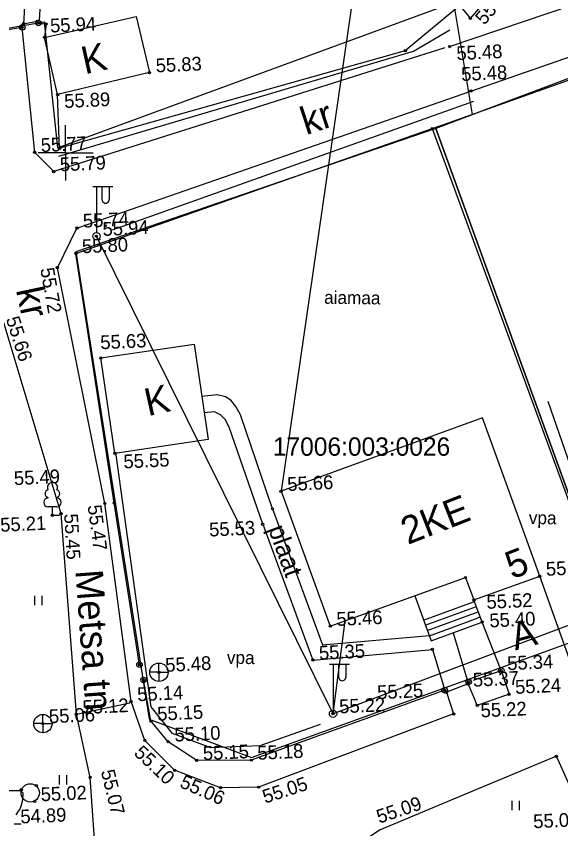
# Model space of a CAD drawing. Extents: x 640815 to 641975, y 6454871 to 6455868.
# Drawn here: x 641397.31 to 641426.99, y 6455263.18 to 6455307.44 of the extents above; entities that cross this region are included whole.
import ezdxf

# ---------------------------------------------------------------- set-up
doc = ezdxf.new("R2010")
doc.units = 0
for name, color, linetype in [('Level 1', 7, 'Continuous'), ('Level 10', 7, 'Continuous'), ('Level 14', 7, 'Continuous'), ('Level 16', 7, 'Continuous'), ('Level 2', 7, 'Continuous'), ('Level 20', 7, 'Continuous'), ('Level 27', 7, 'Continuous'), ('Level 28', 7, 'Continuous'), ('Level 3', 7, 'Continuous'), ('Level 30', 7, 'Continuous'), ('Level 39', 7, 'Continuous'), ('Level 40', 7, 'Continuous'), ('Level 41', 7, 'Continuous'), ('Level 44', 7, 'Continuous'), ('Level 58', 7, 'Continuous'), ('Level 59', 7, 'Continuous'), ('Level 61', 7, 'Continuous'), ('Level 62', 7, 'Continuous'), ('Level 63', 7, 'Continuous')]:
    doc.layers.add(name, color=color, linetype=linetype)

msp = doc.modelspace()

# ---------------------------------------------------------------- linework, layer by layer
at = {"layer": 'Level 1'}
msp.add_lwpolyline([(641422.73, 6455285.57), (641411.75, 6455281.57), (641414.43, 6455274.22), (641421.8, 6455276.87), (641422.26, 6455275.65), (641425.85, 6455276.94), (641422.73, 6455285.57)], dxfattribs=at)
at = {"layer": 'Level 10'}
for p, q in [((641405.09, 6455271.71), (641405.09, 6455272.21)), ((641405.09, 6455271.71), (641404.59, 6455271.71)), ((641405.09, 6455271.71), (641405.59, 6455271.71)), ((641405.09, 6455271.71), (641405.09, 6455271.21)), ((641398.76, 6455268.91), (641398.76, 6455269.41)), ((641398.76, 6455268.91), (641398.26, 6455268.91)), ((641398.76, 6455268.91), (641399.26, 6455268.91)), ((641398.76, 6455268.91), (641398.76, 6455268.41))]:
    msp.add_line(p, q, dxfattribs=at)
for centre in [(641405.09, 6455271.71), (641398.76, 6455268.91)]:
    msp.add_circle(centre, 0.5, dxfattribs=at)
at = {"layer": 'Level 14'}
for points in [[(641503.28, 6455302.27), (641475.29, 6455292.02), (641441.19, 6455279.43), (641414.58, 6455269.45), (641401.68, 6455295.46)], [(641414.58, 6455269.45), (641415.24, 6455274.51)]]:
    msp.add_lwpolyline(points, dxfattribs=at)
at = {"layer": 'Level 16'}
msp.add_lwpolyline([(641417.27, 6455319.65), (641411.75, 6455281.57)], dxfattribs=at)
at = {"layer": 'Level 2'}
for points in [[(641419.03, 6455275.88), (641419.93, 6455273.42), (641422.4, 6455274.33), (641422.71, 6455274.44), (641422.26, 6455275.65)], [(641419.51, 6455274.55), (641422.04, 6455275.48), (641422.29, 6455275.57)], [(641419.61, 6455274.27), (641422.4, 6455275.29)], [(641419.72, 6455273.99), (641422.5, 6455275)], [(641419.83, 6455273.7), (641422.34, 6455274.62), (641422.6, 6455274.72)]]:
    msp.add_lwpolyline(points, dxfattribs=at)
at = {"layer": 'Level 20'}
for p, q in [((641401.48, 6455298.16), (641402.58, 6455298.16)), ((641401.68, 6455298.16), (641401.68, 6455295.66)), ((641401.98, 6455298.16), (641401.98, 6455297.46)), ((641402.38, 6455298.16), (641402.38, 6455297.46)), ((641414.38, 6455272.15), (641415.48, 6455272.15)), ((641414.58, 6455272.15), (641414.58, 6455269.65)), ((641414.88, 6455272.15), (641414.88, 6455271.45)), ((641415.28, 6455272.15), (641415.28, 6455271.45))]:
    msp.add_line(p, q, dxfattribs=at)
for centre in [(641401.68, 6455295.46), (641414.58, 6455269.45)]:
    msp.add_circle(centre, 0.2, dxfattribs=at)
for centre in [(641402.18, 6455297.46), (641415.08, 6455271.45)]:
    msp.add_arc(centre, 0.2, 179.9393, 0.0607, dxfattribs=at)
at = {"layer": 'Level 27'}
msp.add_circle((641398.07, 6455265.14), 0.5, dxfattribs=at)
at = {"layer": 'Level 28'}
for points in [[(641421.28, 6455307.84), (641418.52, 6455305.56), (641399.67, 6455300.25), (641399.56, 6455303.17)], [(641398.51, 6455307.07), (641398.94, 6455307.02), (641398.85, 6455306.29)], [(641420.87, 6455301.63), (641433.9, 6455306.26)], [(641404.03, 6455272.12), (641402.65, 6455280.93), (641400.56, 6455294.52), (641419.99, 6455301.32), (641420.87, 6455301.63)], [(641419.99, 6455301.32), (641421, 6455298.56)], [(641421, 6455298.56), (641429.92, 6455274.22)], [(641422.23, 6455271.28), (641423.74, 6455271.8)], [(641420.67, 6455270.73), (641410.12, 6455266.92), (641407.15, 6455266.91), (641405.6, 6455267.92), (641404.65, 6455269.06), (641404.25, 6455271.29)]]:
    msp.add_lwpolyline(points, dxfattribs=at)
at = {"layer": 'Level 3'}
for points in [[(641398.85, 6455306.29), (641403.85, 6455307.42), (641404.57, 6455304.37), (641399.56, 6455303.17), (641398.85, 6455306.29)], [(641401.92, 6455288.83), (641407.01, 6455289.58), (641407.78, 6455284.38), (641402.69, 6455283.63), (641401.92, 6455288.83)]]:
    msp.add_lwpolyline(points, dxfattribs=at)
at = {"layer": 'Level 30'}
for points in [[(641400.44, 6455333.41), (641398.35, 6455321.3), (641398.42, 6455319.28), (641397.71, 6455307.03), (641398.45, 6455307.17), (641398.58, 6455307.2), (641398.94, 6455313.36), (641399.29, 6455319.55)], [(641433.01, 6455319.69), (641427.92, 6455317.99), (641427.38, 6455316.43), (641424.35, 6455311.28), (641421.51, 6455307.99), (641422.07, 6455307.32), (641425.09, 6455310.84), (641428.46, 6455316.81), (641430.28, 6455317.38)], [(641420.93, 6455305.79), (641433.03, 6455309.9)], [(641422.1, 6455303.36), (641433.59, 6455307.36)], [(641398.32, 6455300.02), (641397.63, 6455306.83), (641393.78, 6455306.19)], [(641420.68, 6455305.72), (641399.35, 6455298.98), (641398.32, 6455300.02)], [(641403.57, 6455270.11), (641402.14, 6455280.9), (641399.55, 6455293.74), (641400.62, 6455295.9), (641422.1, 6455303.36)], [(641400.59, 6455269.42), (641399.75, 6455280.34), (641396.55, 6455291.04)], [(641411.28, 6455280.61), (641409.54, 6455285.73), (641409.28, 6455286.19), (641409.01, 6455286.52), (641408.71, 6455286.71), (641408.27, 6455286.82), (641407.43, 6455286.72)], [(641410.75, 6455279.77), (641408.92, 6455285.05), (641408.69, 6455285.47), (641408.45, 6455285.73), (641408.12, 6455285.9), (641407.56, 6455285.84)], [(641411.28, 6455280.61), (641414.01, 6455273.2)], [(641410.75, 6455279.77), (641413.48, 6455272.37)], [(641435.81, 6455274.76), (641427.65, 6455271.91), (641425.85, 6455276.94)], [(641423.74, 6455271.8), (641422.71, 6455274.44)], [(641414.01, 6455273.2), (641419.83, 6455273.71)], [(641421.12, 6455273.86), (641421.95, 6455271.12)], [(641413.48, 6455272.37), (641420, 6455272.95)], [(641420, 6455272.95), (641420.67, 6455270.73)], [(641423.74, 6455271.8), (641424.18, 6455270.51), (641422.44, 6455269.9), (641422.27, 6455270.31)], [(641422.27, 6455270.31), (641421.94, 6455271.07), (641420.76, 6455270.62), (641421.15, 6455269.44), (641410.52, 6455265.45), (641408.45, 6455265.42), (641405.94, 6455266.37), (641404.32, 6455268), (641403.57, 6455270.11)], [(641400.59, 6455269.42), (641403.51, 6455270.04)], [(641398.6, 6455254.27), (641400.7, 6455256.76), (641401.69, 6455261.05), (641401.34, 6455265.98), (641400.59, 6455269.42)], [(641428.35, 6455263.62), (641426.76, 6455267.13), (641422.49, 6455265.35)], [(641422.49, 6455265.35), (641417.11, 6455263.1), (641402.63, 6455253.39)]]:
    msp.add_lwpolyline(points, dxfattribs=at)
at = {"layer": 'Level 39'}
for centre in [(641397.64, 6455306.83), (641398.52, 6455307.07), (641404.03, 6455272.12), (641423.75, 6455271.81), (641404.25, 6455271.29), (641421.97, 6455271.19), (641420.67, 6455270.73)]:
    msp.add_circle(centre, 0.151, dxfattribs=at)
at = {"layer": 'Level 40'}
for points in [[(641442.57, 6455309.77), (641461.39, 6455316.76), (641458.2, 6455321.05), (641445.12, 6455338.52), (641416.66, 6455334.93), (641421.14, 6455308.18), (641422.17, 6455302.08)], [(641421.14, 6455308.18), (641416.66, 6455334.93), (641378.71, 6455330.45), (641381.1, 6455304.07), (641398.83, 6455307.14), (641399.55, 6455300.28)], [(641420.18, 6455301.33), (641430.03, 6455274.23), (641452.43, 6455282.45), (641442.57, 6455309.77)], [(641410.14, 6455267.06), (641430.03, 6455274.23), (641420.18, 6455301.33), (641400.56, 6455294.6), (641404.56, 6455269.15)]]:
    msp.add_lwpolyline(points, close=True, dxfattribs=at)
at = {"layer": 'Level 41'}
for points in [[(641398.33, 6455275.37), (641398.33, 6455275.87)], [(641398.73, 6455275.37), (641398.73, 6455275.87)], [(641399.67, 6455265.6), (641399.67, 6455266.1)], [(641400.07, 6455265.6), (641400.07, 6455266.1)], [(641424.34, 6455264.2), (641424.34, 6455264.7)], [(641424.74, 6455264.2), (641424.74, 6455264.7)]]:
    msp.add_lwpolyline(points, dxfattribs=at)
at = {"layer": 'Level 44'}
for p, q in [((641399.04, 6455281.23), (641399.04, 6455281.2)), ((641399.52, 6455281.23), (641399.52, 6455281.2)), ((641399.52, 6455280.72), (641399.04, 6455280.72)), ((641399.28, 6455280.25), (641399.28, 6455280.72)), ((641399.66, 6455280.25), (641399.28, 6455280.25)), ((641396.92, 6455265.26), (641397.48, 6455265.26)), ((641397.2, 6455263.46), (641397.58, 6455263.46))]:
    msp.add_line(p, q, dxfattribs=at)
for points in [[(641399.64, 6455299.81), (641418.96, 6455305.53), (641420.95, 6455306.69)], [(641402.55, 6455295.81), (641422.25, 6455302.81)], [(641426.29, 6455286.48), (641430.31, 6455274.91), (641442.9, 6455279.65)], [(641413.87, 6455268.86), (641410.58, 6455267.7), (641407.91, 6455267.6), (641405.83, 6455268.38), (641404.67, 6455269.83), (641402.73, 6455283.68)], [(641397.3, 6455263.94), (641397.44, 6455264.14), (641397.5, 6455264.24), (641397.58, 6455264.41), (641397.64, 6455264.62), (641397.66, 6455264.77), (641397.68, 6455265.08), (641397.68, 6455265.12), (641397.64, 6455265.18), (641397.6, 6455265.22), (641397.48, 6455265.26)]]:
    msp.add_lwpolyline(points, dxfattribs=at)
for centre, radius, start, end in [((641399.09, 6455281.438), 0.212, 105.2441, 257.079), ((641399.28, 6455281.77), 0.277, 332.5799, 207.4201), ((641399.47, 6455281.438), 0.212, 282.921, 74.7559), ((641399.042, 6455280.963), 0.237, 90, 270), ((641399.517, 6455280.963), 0.237, 270, 90)]:
    msp.add_arc(centre, radius, start, end, dxfattribs=at)
at = {"layer": 'Level 62'}
for centre in [(641422.07, 6455307.32), (641397.63, 6455306.83), (641397.71, 6455307.03), (641398.45, 6455307.17), (641398.51, 6455307.07), (641398.94, 6455307.02), (641398.85, 6455306.29), (641418.52, 6455305.56), (641420.93, 6455305.79), (641404.57, 6455304.37), (641422.1, 6455303.36), (641399.56, 6455303.17), (641419.99, 6455301.32), (641399.67, 6455300.25), (641398.32, 6455300.02), (641399.35, 6455298.98), (641400.62, 6455295.9), (641401.68, 6455295.46), (641400.56, 6455294.52), (641399.55, 6455293.74), (641401.92, 6455288.83), (641402.69, 6455283.63), (641411.75, 6455281.57), (641402.14, 6455280.9), (641402.65, 6455280.93), (641399.28, 6455280.25), (641399.75, 6455280.34), (641411.28, 6455280.61), (641410.75, 6455279.77), (641421.8, 6455276.87), (641425.85, 6455276.94), (641422.26, 6455275.65), (641414.43, 6455274.22), (641422.71, 6455274.44), (641420, 6455272.95), (641413.48, 6455272.37), (641404.03, 6455272.12), (641405.09, 6455271.71), (641423.74, 6455271.8), (641404.25, 6455271.29), (641421.94, 6455271.07), (641421.97, 6455271.19), (641420.67, 6455270.73), (641420.76, 6455270.62), (641424.18, 6455270.51), (641403.57, 6455270.11), (641416.65, 6455270.22), (641422.44, 6455269.9), (641400.59, 6455269.42), (641414.58, 6455269.45), (641421.15, 6455269.44), (641398.76, 6455268.91), (641404.65, 6455269.06), (641404.32, 6455268), (641405.6, 6455267.92), (641426.76, 6455267.13), (641407.15, 6455266.91), (641410.12, 6455266.92), (641405.94, 6455266.37), (641401.34, 6455265.98), (641397.58, 6455265.32), (641398.4, 6455265.54), (641408.45, 6455265.42), (641410.52, 6455265.45), (641398.31, 6455264.67)]:
    msp.add_circle(centre, 0.0625, dxfattribs=at)
at = {"layer": 'Level 63'}
for points in [[(641400, 6455300), (641400, 6455301.5)], [(641400, 6455300), (641398.5, 6455300)], [(641400, 6455300), (641401.5, 6455300)], [(641400, 6455300), (641400, 6455298.5)]]:
    msp.add_lwpolyline(points, dxfattribs=at)

# ---------------------------------------------------------------- texts
at = {"layer": 'Level 1'}
for s, p in [('2KE', (641418.65, 6455278.64)), ('5', (641424.34, 6455276.76))]:
    msp.add_text(s, height=1.5, rotation=21.3586, dxfattribs=at).set_placement(p)
at = {"layer": 'Level 30'}
for s, rotation, p in [('kr', 18.2183, (641413.11, 6455300.96)), ('kr', 282.0198, (641397.29, 6455292.54)), ('A', 15.2874, (641424.51, 6455272.89))]:
    msp.add_text(s, height=1.5, rotation=rotation, dxfattribs=at).set_placement(p)
at = {"layer": 'Level 58'}
msp.add_text('17006:003:0026', height=1.00002, dxfattribs=at).set_placement((641411.3, 6455283.5))
at = {"layer": 'Level 59'}
for s, height, rotation, p in [('55.52', 0.75, 49.4597, (641422.83, 6455306.92)), ('55.94', 0.75, 2.5631, (641399.17, 6455306.55)), ('55.48', 0.75, 2.5631, (641421.32, 6455305.05)), ('55.83', 0.75, 2.5631, (641404.93, 6455304.38)), ('55.48', 0.75, 2.5631, (641421.58, 6455303.91)), ('55.89', 0.75, 2.5631, (641399.94, 6455302.44)), ('55.77', 0.75, 2.5631, (641398.66, 6455300.04)), ('55.79', 0.75, 2.5631, (641399.7, 6455298.99)), ('55.74', 0.75, 2.5631, (641400.96, 6455295.92)), ('55.94', 0.75, 2.5631, (641402.03, 6455295.47)), ('55.80', 0.75, 2.5631, (641400.91, 6455294.53)), ('55.72', 0.7499, 280.0016, (641398.62, 6455293.68)), ('55.66', 0.75, 287.4522, (641396.74, 6455290.96)), ('55.63', 0.75, 2.5631, (641401.91, 6455289.3)), ('55.55', 0.75, 2.5631, (641403.17, 6455282.81)), ('55.49', 0.75, 2.5631, (641397.2, 6455281.9)), ('55.66', 0.75, 2.5631, (641412.1, 6455281.58)), ('55.47', 0.75, 277.5735, (641401.2, 6455280.78)), ('55.45', 0.75, 273.3995, (641399.92, 6455280.33)), ('55.21', 0.75, 2.5631, (641396.45, 6455279.36)), ('55.53', 0.75, 2.5631, (641407.84, 6455279.1)), ('55.41', 0.75, 2.5631, (641426.2, 6455276.96)), ('55.52', 0.75, 2.5631, (641422.96, 6455275.16)), ('55.46', 0.75, 2.5631, (641414.78, 6455274.23)), ('55.40', 0.75, 2.5631, (641423.12, 6455274.15)), ('55.35', 0.75, 2.5631, (641413.83, 6455272.39)), ('55.48', 0.75, 2.5631, (641405.45, 6455271.73)), ('55.34', 0.75, 2.5631, (641424.09, 6455271.82)), ('55.37', 0.75, 2.5631, (641422.22, 6455270.92)), ('55.25', 0.75, 2.5631, (641417, 6455270.24)), ('55.24', 0.75, 2.5631, (641424.52, 6455270.53)), ('55.14', 0.75, 2.5631, (641403.92, 6455270.13)), ('55.12', 0.75, 2.5631, (641400.94, 6455269.43)), ('55.22', 0.75, 2.5631, (641414.93, 6455269.47)), ('55.22', 0.75, 2.5631, (641422.64, 6455269.25)), ('55.06', 0.75, 2.5631, (641399.11, 6455268.93)), ('55.15', 0.75, 2.5631, (641405.01, 6455269.07)), ('55.10', 0.75, 2.5631, (641405.95, 6455267.93)), ('55.10', 0.75, 316.6225, (641403.68, 6455267.25)), ('55.15', 0.75, 2.5631, (641407.5, 6455266.92)), ('55.18', 0.75, 2.5631, (641410.47, 6455266.94)), ('55.07', 0.75, 283.6954, (641401.92, 6455266.31)), ('55.06', 0.75, 336.1111, (641406.17, 6455265.47)), ('55.05', 0.75, 18.0683, (641410.88, 6455264.55)), ('55.02', 0.75, 2.5631, (641398.66, 6455264.68)), ('55.09', 0.7499, 18.5538, (641417.1, 6455263.46)), ('54.89', 0.75, 2.5631, (641397.55, 6455263.47)), ('55.00', 0.75, 2.5631, (641425.51, 6455263.21))]:
    msp.add_text(s, height=height, rotation=rotation, dxfattribs=at).set_placement(p)
at = {"layer": 'Level 61'}
for s, height, rotation, p in [('K', 1.5, 12.615, (641401.05, 6455304.27)), ('aiamaa', 0.7, 359.2922, (641414.09, 6455291.78)), ('K', 1.5, 12.615, (641404.49, 6455285.65)), ('vpa', 0.7, 359.2922, (641425.25, 6455279.78)), ('plaat', 1, 289.9976, (641411.03, 6455279.53)), ('vpa', 0.7, 359.2922, (641408.79, 6455272.17))]:
    msp.add_text(s, height=height, rotation=rotation, dxfattribs=at).set_placement(p)
at = {"layer": 'Level 62'}
msp.add_text('Metsa tn', height=1.5, rotation=274.209, dxfattribs=at).set_placement((641400.53, 6455277.25))

doc.saveas('drawing.dxf')
